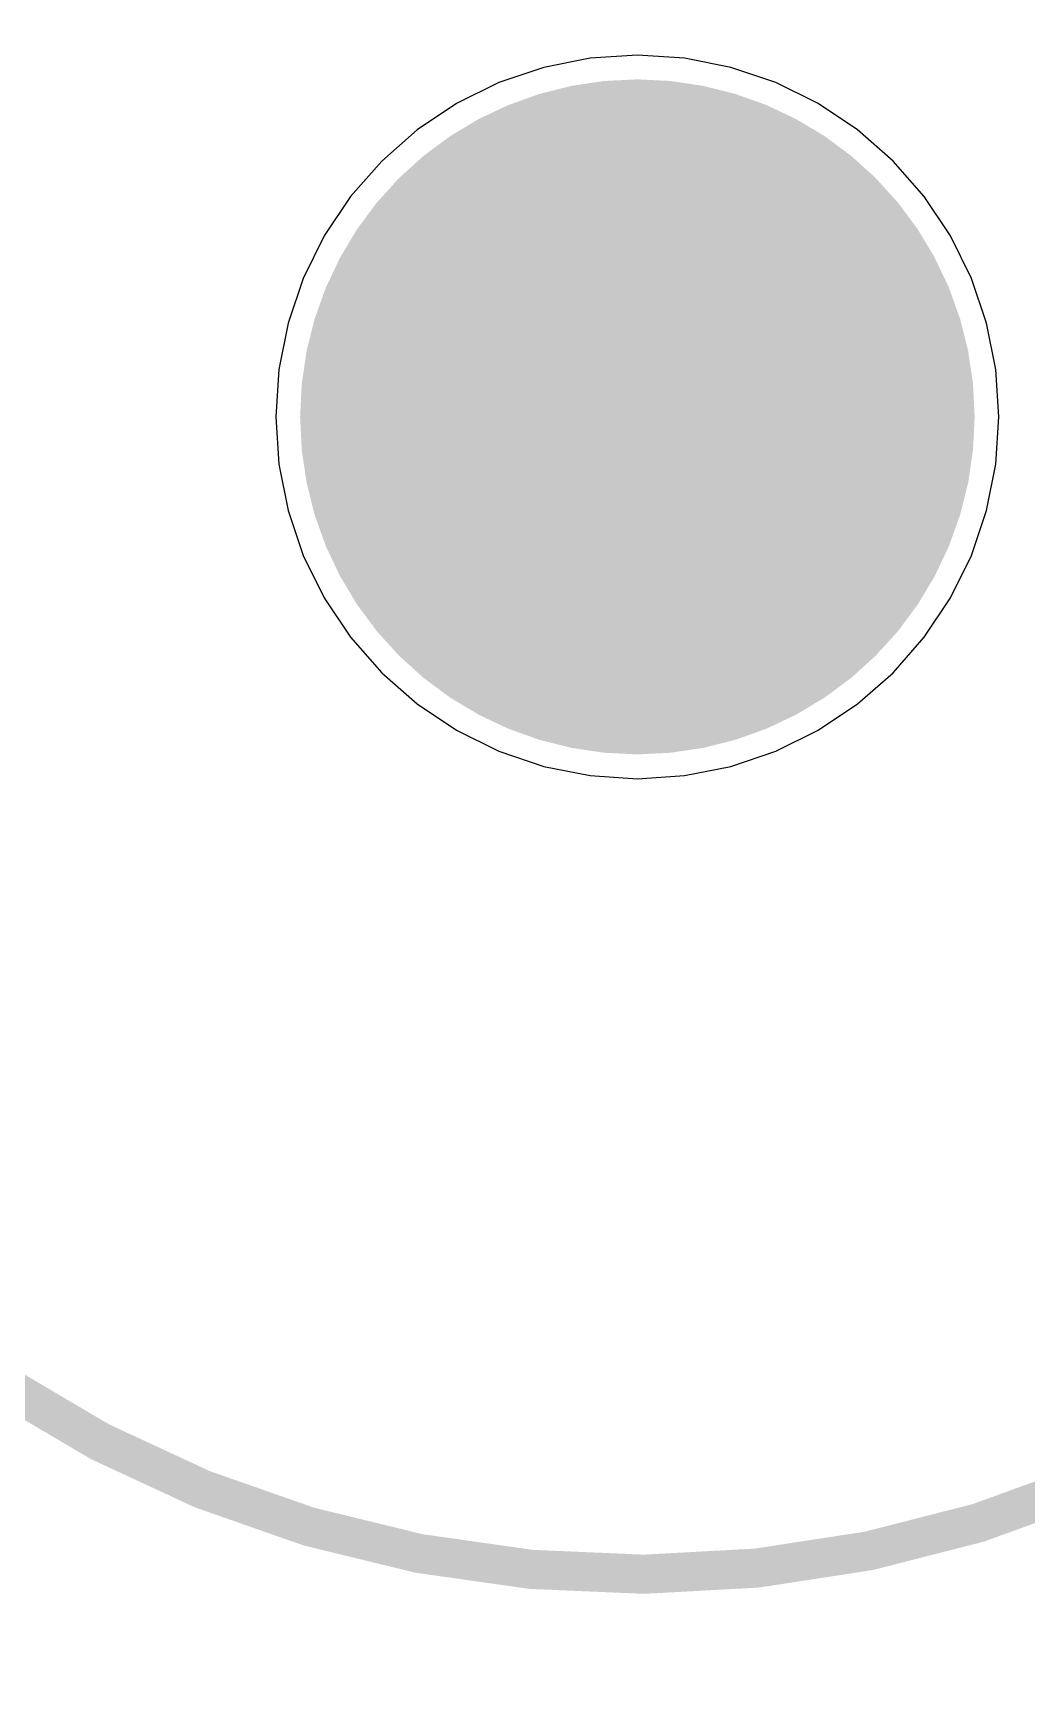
# Model space of a CAD drawing. Header units: millimetres. Extents: x -46.4 to 46.4, y -47.3 to 46.4.
# Drawn here: x -7.84 to 5.05, y -16.47 to 4.97 of the extents above; entities that cross this region are included whole.
import ezdxf

# ---------------------------------------------------------------- set-up
doc = ezdxf.new("R2010")
doc.units = ezdxf.units.MM
for name, color, linetype in [('BottomLayer', 5, 'Continuous'), ('BottomOverlay', 54, 'Continuous'), ('BottomSolder', 6, 'Continuous'), ('Mechanical1', 6, 'Continuous'), ('PadHoleLayer', 156, 'Continuous'), ('TopLayer', 1, 'Continuous'), ('TopSolder', 216, 'Continuous')]:
    doc.layers.add(name, color=color, linetype=linetype)

msp = doc.modelspace()

# ---------------------------------------------------------------- linework, layer by layer
at = {"layer": 'BottomLayer'}
for p, q in [((-1.214, 4.53), (-1.795, 4.333)), ((-0.612, 4.65), (-1.214, 4.53)), ((0, 4.69), (-0.612, 4.65)), ((0.612, 4.65), (0, 4.69)), ((1.214, 4.53), (0.612, 4.65)), ((1.795, 4.333), (1.214, 4.53)), ((-1.795, 4.333), (-2.345, 4.062)), ((2.345, 4.062), (1.795, 4.333)), ((-2.345, 4.062), (-2.855, 3.721)), ((2.855, 3.721), (2.345, 4.062)), ((-2.855, 3.721), (-3.316, 3.316)), ((3.316, 3.316), (2.855, 3.721)), ((-3.316, 3.316), (-3.721, 2.855)), ((3.721, 2.855), (3.316, 3.316)), ((-3.721, 2.855), (-4.062, 2.345)), ((4.062, 2.345), (3.721, 2.855)), ((-4.062, 2.345), (-4.333, 1.795)), ((4.333, 1.795), (4.062, 2.345)), ((-4.333, 1.795), (-4.53, 1.214)), ((4.53, 1.214), (4.333, 1.795)), ((-4.53, 1.214), (-4.65, 0.612)), ((4.65, 0.612), (4.53, 1.214)), ((-4.65, 0.612), (-4.69, 0)), ((4.69, 0), (4.65, 0.612)), ((-4.69, 0), (-4.65, -0.612)), ((4.65, -0.612), (4.69, 0)), ((-4.65, -0.612), (-4.53, -1.214)), ((4.53, -1.214), (4.65, -0.612)), ((-4.53, -1.214), (-4.333, -1.795)), ((4.333, -1.795), (4.53, -1.214)), ((-4.333, -1.795), (-4.062, -2.345)), ((4.062, -2.345), (4.333, -1.795)), ((-4.062, -2.345), (-3.721, -2.855)), ((3.721, -2.855), (4.062, -2.345)), ((-3.721, -2.855), (-3.316, -3.316)), ((3.316, -3.316), (3.721, -2.855)), ((-3.316, -3.316), (-2.855, -3.721)), ((2.855, -3.721), (3.316, -3.316)), ((-2.855, -3.721), (-2.345, -4.062)), ((2.345, -4.062), (2.855, -3.721)), ((-2.345, -4.062), (-1.795, -4.333)), ((1.795, -4.333), (2.345, -4.062)), ((-1.795, -4.333), (-1.214, -4.53)), ((1.214, -4.53), (1.795, -4.333)), ((-1.214, -4.53), (-0.612, -4.65)), ((-0.612, -4.65), (0, -4.69)), ((0, -4.69), (0.612, -4.65)), ((0.612, -4.65), (1.214, -4.53))]:
    msp.add_line(p, q, dxfattribs=at)
at = {"layer": 'BottomOverlay', "const_width": 0.508}
msp.add_lwpolyline([(-12.394, 8.449, -3.242415), (-12.394, -8.449)], format="xyb", dxfattribs=at)
at = {"layer": 'BottomSolder', "const_width": 4.375}
msp.add_lwpolyline([(-2.187, 0, 1), (2.187, 0, 1)], format="xyb", close=True, dxfattribs=at)
at = {"layer": 'Mechanical1', "const_width": 0.254}
for points in [[(-46.257, 0, -0.414214), (0, 46.257)], [(0, 46.257, -0.414214), (46.257, 0)], [(0, -46.257, -0.414214), (-46.257, 0)], [(46.257, 0, -0.414214), (0, -46.257)]]:
    msp.add_lwpolyline(points, format="xyb", dxfattribs=at)
at = {"layer": 'PadHoleLayer', "const_width": 4.375}
msp.add_lwpolyline([(-2.187, 0, 1), (2.187, 0, 1)], format="xyb", close=True, dxfattribs=at)
at = {"layer": 'TopLayer'}
for p, q in [((-1.214, 4.53), (-1.795, 4.333)), ((-0.612, 4.65), (-1.214, 4.53)), ((0, 4.69), (-0.612, 4.65)), ((0.612, 4.65), (0, 4.69)), ((1.214, 4.53), (0.612, 4.65)), ((1.795, 4.333), (1.214, 4.53)), ((-1.795, 4.333), (-2.345, 4.062)), ((2.345, 4.062), (1.795, 4.333)), ((-2.345, 4.062), (-2.855, 3.721)), ((2.855, 3.721), (2.345, 4.062)), ((-2.855, 3.721), (-3.316, 3.316)), ((3.316, 3.316), (2.855, 3.721)), ((-3.316, 3.316), (-3.721, 2.855)), ((3.721, 2.855), (3.316, 3.316)), ((-3.721, 2.855), (-4.062, 2.345)), ((4.062, 2.345), (3.721, 2.855)), ((-4.062, 2.345), (-4.333, 1.795)), ((4.333, 1.795), (4.062, 2.345)), ((-4.333, 1.795), (-4.53, 1.214)), ((4.53, 1.214), (4.333, 1.795)), ((-4.53, 1.214), (-4.65, 0.612)), ((4.65, 0.612), (4.53, 1.214)), ((-4.65, 0.612), (-4.69, 0)), ((4.69, 0), (4.65, 0.612)), ((-4.69, 0), (-4.65, -0.612)), ((4.65, -0.612), (4.69, 0)), ((-4.65, -0.612), (-4.53, -1.214)), ((4.53, -1.214), (4.65, -0.612)), ((-4.53, -1.214), (-4.333, -1.795)), ((4.333, -1.795), (4.53, -1.214)), ((-4.333, -1.795), (-4.062, -2.345)), ((4.062, -2.345), (4.333, -1.795)), ((-4.062, -2.345), (-3.721, -2.855)), ((3.721, -2.855), (4.062, -2.345)), ((-3.721, -2.855), (-3.316, -3.316)), ((3.316, -3.316), (3.721, -2.855)), ((-3.316, -3.316), (-2.855, -3.721)), ((2.855, -3.721), (3.316, -3.316)), ((-2.855, -3.721), (-2.345, -4.062)), ((2.345, -4.062), (2.855, -3.721)), ((-2.345, -4.062), (-1.795, -4.333)), ((1.795, -4.333), (2.345, -4.062)), ((-1.795, -4.333), (-1.214, -4.53)), ((1.214, -4.53), (1.795, -4.333)), ((-1.214, -4.53), (-0.612, -4.65)), ((-0.612, -4.65), (0, -4.69)), ((0, -4.69), (0.612, -4.65)), ((0.612, -4.65), (1.214, -4.53))]:
    msp.add_line(p, q, dxfattribs=at)
at = {"layer": 'TopSolder', "const_width": 4.375}
msp.add_lwpolyline([(-2.187, 0, 1), (2.187, 0, 1)], format="xyb", close=True, dxfattribs=at)

doc.saveas('drawing.dxf')
